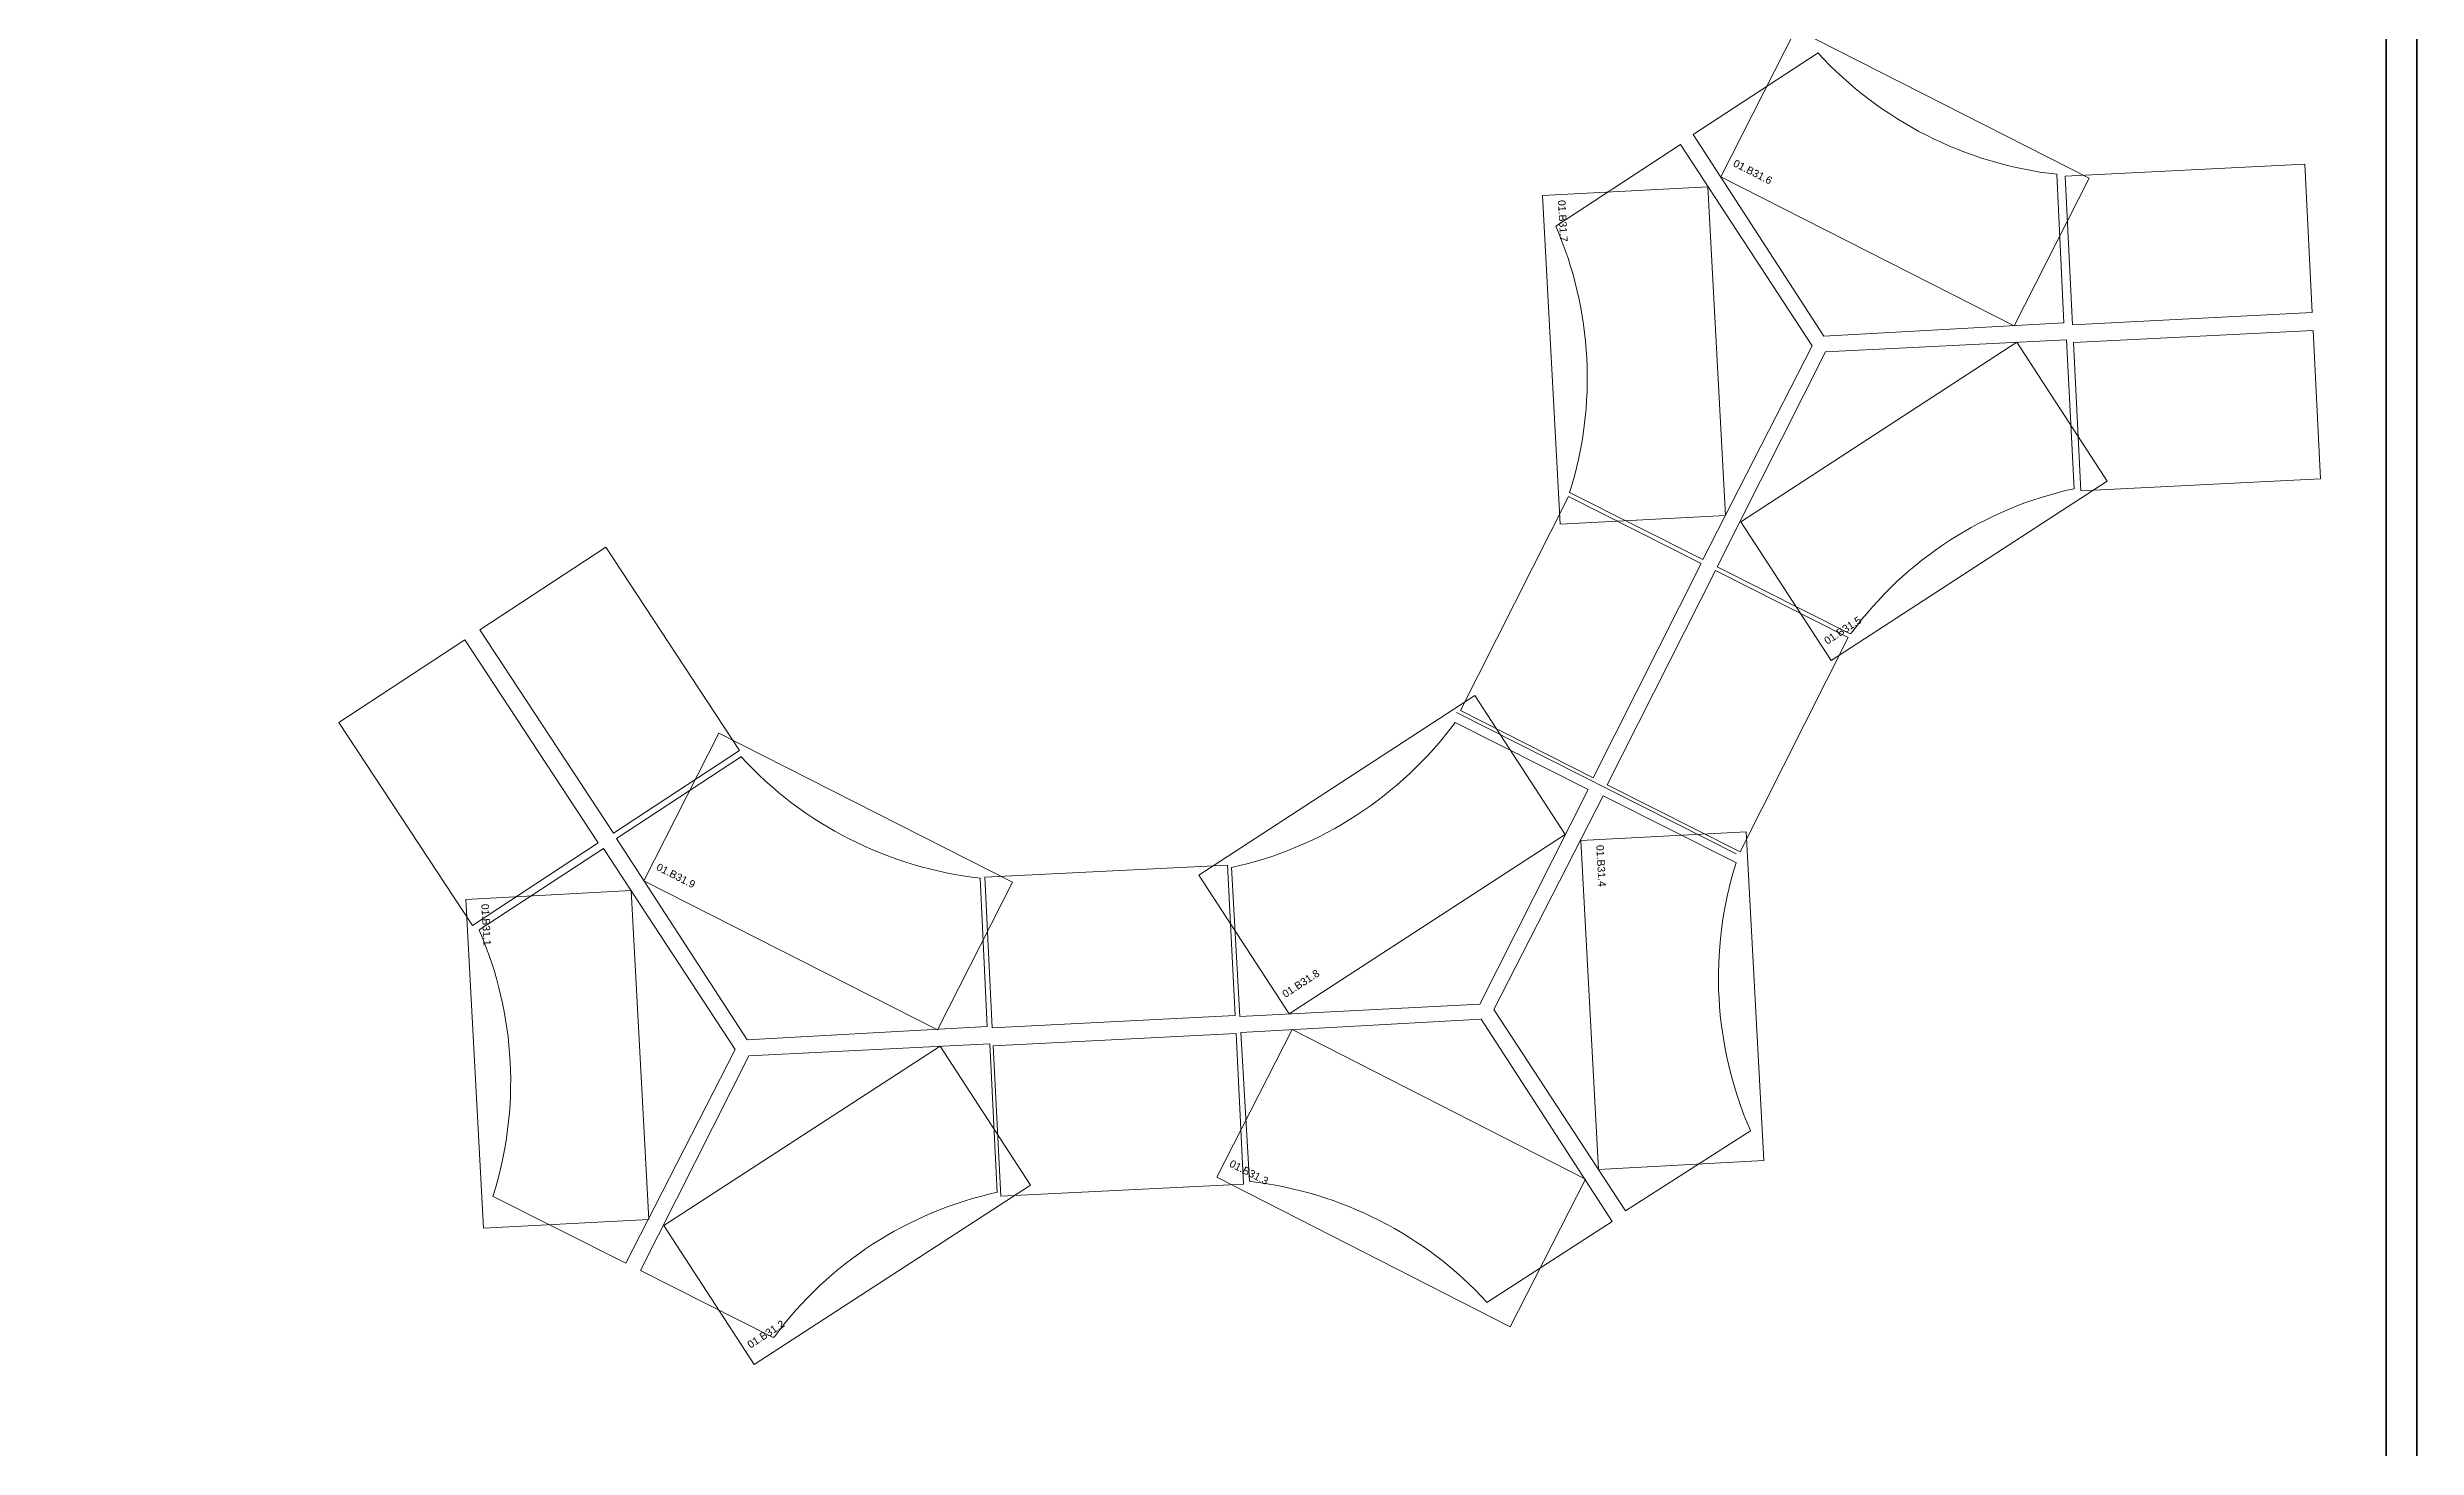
# Model space of a CAD drawing. Header units: millimetres. Extents: x -6.1 to 46.1, y 0 to 48.5.
# Drawn here: x 34.22 to 46.09, y 28.7 to 35.72 of the extents above; entities that cross this region are included whole.
import ezdxf

# ---------------------------------------------------------------- set-up
doc = ezdxf.new("R2010")
doc.units = ezdxf.units.MM
for name, color, linetype in [('PDF_Geometry', 7, 'Continuous'), ('Planon_WPA_Floor', 10, 'Continuous'), ('Planon_WPA_FPoly', 10, 'Continuous')]:
    doc.layers.add(name, color=color, linetype=linetype)
for name, color, linetype, lineweight in [('Planon_WPA_Spoly', 64, 'Continuous', 35), ('Planon_WPA_WPBlock', 5, 'Continuous', 15), ('Planon_WPA_WPPoly', 5, 'Continuous', 15)]:
    doc.layers.add(name, color=color, linetype=linetype, lineweight=lineweight)
doc.styles.add('Arial', font='arial.ttf', dxfattribs={"width": 0.8, "height": 2.5})

# ---------------------------------------------------------------- blocks, each defined once
blk = doc.blocks.new('DFM_Arbeitsplatzstempel')
at = {"style": 'Arial'}
for tag, p in [('AP-ID', (0.054, 0.153)), ('AP-BEZEICHNUNG', (0.054, 0.029))]:
    blk.add_attdef(tag, p, '', height=0.075, dxfattribs=at)

msp = doc.modelspace()

# ---------------------------------------------------------------- linework, layer by layer
at = {"layer": 'PDF_Geometry', "lineweight": 9}
for points in [[(43.095, 35.689), (43.095, 35.689), (42.47, 35.279), (43.124, 34.269)], [(43.065, 34.221), (42.405, 35.23), (41.782, 34.82)], [(43.124, 34.269), (44.327, 34.336), (44.292, 35.079)], [(45.533, 35.131), (44.333, 35.071), (44.37, 34.326), (45.571, 34.387), (45.533, 35.131)], [(41.849, 33.486), (41.849, 33.486), (42.517, 33.15), (43.065, 34.221)], [(43.133, 34.19), (42.589, 33.113), (43.255, 32.778), (43.26, 32.781)], [(44.378, 33.504), (44.34, 34.251), (43.133, 34.19)], [(45.575, 34.298), (44.375, 34.237), (44.412, 33.493), (45.613, 33.554), (45.575, 34.298)], [(41.968, 32.056), (42.51, 33.13), (41.845, 33.466), (41.303, 32.393), (41.968, 32.056)], [(37.691, 32.193), (37.022, 33.211), (36.391, 32.797), (37.06, 31.779), (37.691, 32.193)], [(42.704, 31.685), (43.246, 32.758), (42.581, 33.094), (42.039, 32.021), (42.704, 31.685)], [(36.984, 31.729), (36.315, 32.747), (35.684, 32.333), (36.353, 31.315), (36.984, 31.729)], [(41.4, 30.921), (41.943, 31.997), (41.277, 32.332)], [(42.684, 31.675), (41.283, 32.383)], [(37.701, 32.162), (37.701, 32.162), (37.075, 31.752), (37.729, 30.742)], [(42.687, 31.629), (42.687, 31.629), (42.018, 31.965), (41.47, 30.894)], [(37.67, 30.694), (37.01, 31.702), (36.387, 31.293)], [(40.175, 30.864), (38.958, 30.803), (38.92, 31.557), (40.136, 31.618), (40.175, 30.864)], [(40.156, 31.607), (40.198, 30.86), (41.4, 30.921)], [(37.729, 30.742), (38.932, 30.809), (38.897, 31.552)], [(41.47, 30.894), (42.131, 29.885), (42.757, 30.287)], [(40.217, 30.02), (39.001, 29.959), (38.962, 30.712), (40.179, 30.774), (40.217, 30.02)], [(41.407, 30.846), (40.203, 30.779), (40.246, 30.035), (40.251, 30.032)], [(41.435, 29.426), (41.435, 29.426), (42.063, 29.832), (41.407, 30.846)], [(36.454, 29.959), (36.454, 29.959), (37.122, 29.623), (37.67, 30.694)], [(37.738, 30.663), (37.195, 29.586), (37.86, 29.251), (37.865, 29.254)], [(38.982, 29.977), (38.945, 30.723), (37.738, 30.663)]]:
    msp.add_lwpolyline(points, dxfattribs=at)
for centre, radius, start, end in [((44.506, 36.985), 1.917, 222.5739, 263.5985), ((40.033, 34.06), 1.906, 342.451, 23.4888), ((44.78, 31.661), 1.887, 102.3241, 143.6137), ((39.746, 33.465), 1.904, 282.4356, 323.5116), ((39.11, 33.455), 1.914, 222.5376, 263.6329), ((44.512, 31.055), 1.916, 162.5501, 203.6167), ((34.638, 30.533), 1.907, 342.4562, 23.4818), ((40.039, 28.154), 1.89, 42.3528, 83.5839), ((39.386, 28.134), 1.888, 102.3436, 143.6151)]:
    msp.add_arc(centre, radius, start, end, dxfattribs=at)
at = {"layer": 'Planon_WPA_Floor'}
for points in [[(46.094, 27.114), (46.094, 48.513)], [(45.941, 27.215), (45.941, 48.361)]]:
    msp.add_lwpolyline(points, dxfattribs=at)
at = {"layer": 'Planon_WPA_FPoly'}
msp.add_lwpolyline([(0, 0), (0, 30.332), (-3.299, 30.332), (-3.299, 32.776), (-4.471, 32.776), (-4.471, 32.911), (-4.974, 32.911), (-4.974, 33.796), (-6.077, 33.796), (-6.077, 48.513), (46.094, 48.513), (46.094, 27.114), (39.31, 27.114), (39.31, 24.356), (33.123, 24.356), (33.123, 5.939), (37.022, 5.939), (37.022, 0)], close=True, dxfattribs=at)
at = {"layer": 'Planon_WPA_Spoly'}
msp.add_lwpolyline([(32.971, 24.509), (39.158, 24.509), (39.158, 27.215), (45.941, 27.215), (45.941, 48.361), (-5.925, 48.361)], dxfattribs=at)
at = {"layer": 'Planon_WPA_WPPoly', "linetype": 'ByBlock'}
for points in [[(42.607, 35.067), (44.078, 34.32), (44.454, 35.06), (42.983, 35.807)], [(41.714, 34.973), (41.803, 33.326), (42.632, 33.37), (42.543, 35.018)], [(43.16, 32.643), (44.543, 33.542), (44.091, 34.238), (42.708, 33.339)], [(40.445, 30.873), (41.828, 31.772), (41.376, 32.468), (39.993, 31.568)], [(37.212, 31.54), (38.684, 30.793), (39.059, 31.533), (37.588, 32.28)], [(41.906, 31.741), (41.995, 30.093), (42.823, 30.138), (42.735, 31.785)], [(36.32, 31.446), (36.408, 29.798), (37.237, 29.843), (37.148, 31.491)], [(40.083, 30.054), (41.553, 29.305), (41.93, 30.045), (40.46, 30.794)], [(37.765, 29.116), (39.149, 30.015), (38.697, 30.711), (37.313, 29.812)]]:
    msp.add_lwpolyline(points, close=True, dxfattribs=at)

# ---------------------------------------------------------------- block references
at = {"layer": 'Planon_WPA_WPBlock'}
for p, xscale, yscale, zscale, rotation, values in [((42.607, 35.067), 0.4999999999999999, 0.4999999999999999, 0.4999999999999999, 333.0863591737299, {'AP-ID': '01.B31.6'}), ((41.714, 34.973), 0.5, 0.5, 0.5, 273.0849770927636, {'AP-ID': '01.B31.7'}), ((43.16, 32.643), 0.5, 0.5, 0.5, 33.01067380161068, {'AP-ID': '01.B31.5'}), ((41.906, 31.741), 0.4999999999999999, 0.4999999999999999, 0.4999999999999999, 273.0844922131755, {'AP-ID': '01.B31.4'}), ((37.212, 31.54), 0.4999999999999999, 0.4999999999999999, 0.4999999999999999, 333.0863591737299, {'AP-ID': '01.B31.9'}), ((36.32, 31.446), 0.5, 0.5, 0.5, 273.0849770927636, {'AP-ID': '01.B31.1'}), ((40.445, 30.873), 0.5, 0.5, 0.5, 33.03824757425557, {'AP-ID': '01.B31.8'}), ((40.083, 30.054), 0.5, 0.5, 0.5, 333.0092635239308, {'AP-ID': '01.B31.3'}), ((37.765, 29.116), 0.5, 0.5, 0.5, 33.01067380161068, {'AP-ID': '01.B31.2'})]:
    msp.add_blockref('DFM_Arbeitsplatzstempel', p, dxfattribs=dict(at, xscale=xscale, yscale=yscale, zscale=zscale, rotation=rotation)).add_auto_attribs(values)

doc.saveas('drawing.dxf')
